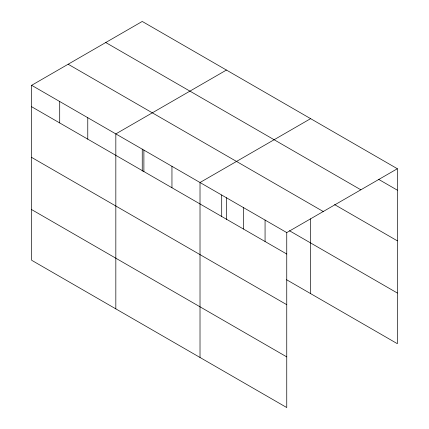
<?xml version="1.0" encoding="UTF-8"?>
<svg xmlns="http://www.w3.org/2000/svg" width="429" height="429" viewBox="0 0 429 429"><rect width="100%" height="100%" fill="white"/><g stroke="black" fill="none" stroke-linecap="round" stroke-linejoin="round"><path stroke-width="0.64" d="M31.644 85.307L286.749 232.588L286.749 407.55L31.644 260.269L31.644 85.307L142.251 21.45L397.356 168.731L397.356 343.693L286.567 279.729M226.432 70.056L115.83 133.907L115.83 308.869M310.617 118.656L200.016 182.513L200.016 357.475M286.749 232.588L397.356 168.731M378.523 179.301L397.356 190.176M105.748 42.525L360.853 189.806M334.582 204.595L397.356 240.835M68.147 64.232L323.251 211.518M289.43 230.722L397.356 293.034M31.644 106.746L286.749 254.032M31.644 157.411L286.749 304.692M31.644 209.604L286.749 356.89M310.617 218.865L310.617 293.618M265.068 220.072L265.068 241.511M243.382 207.55L243.382 228.989M226.432 197.683L226.432 219.686M221.702 195.034L221.702 216.473M171.954 166.313L171.954 187.752M143.892 150.112L143.892 171.552M142.251 149.083L142.251 171.08M87.768 117.707L87.768 139.152M59.706 101.507L59.706 122.946"/></g></svg>
